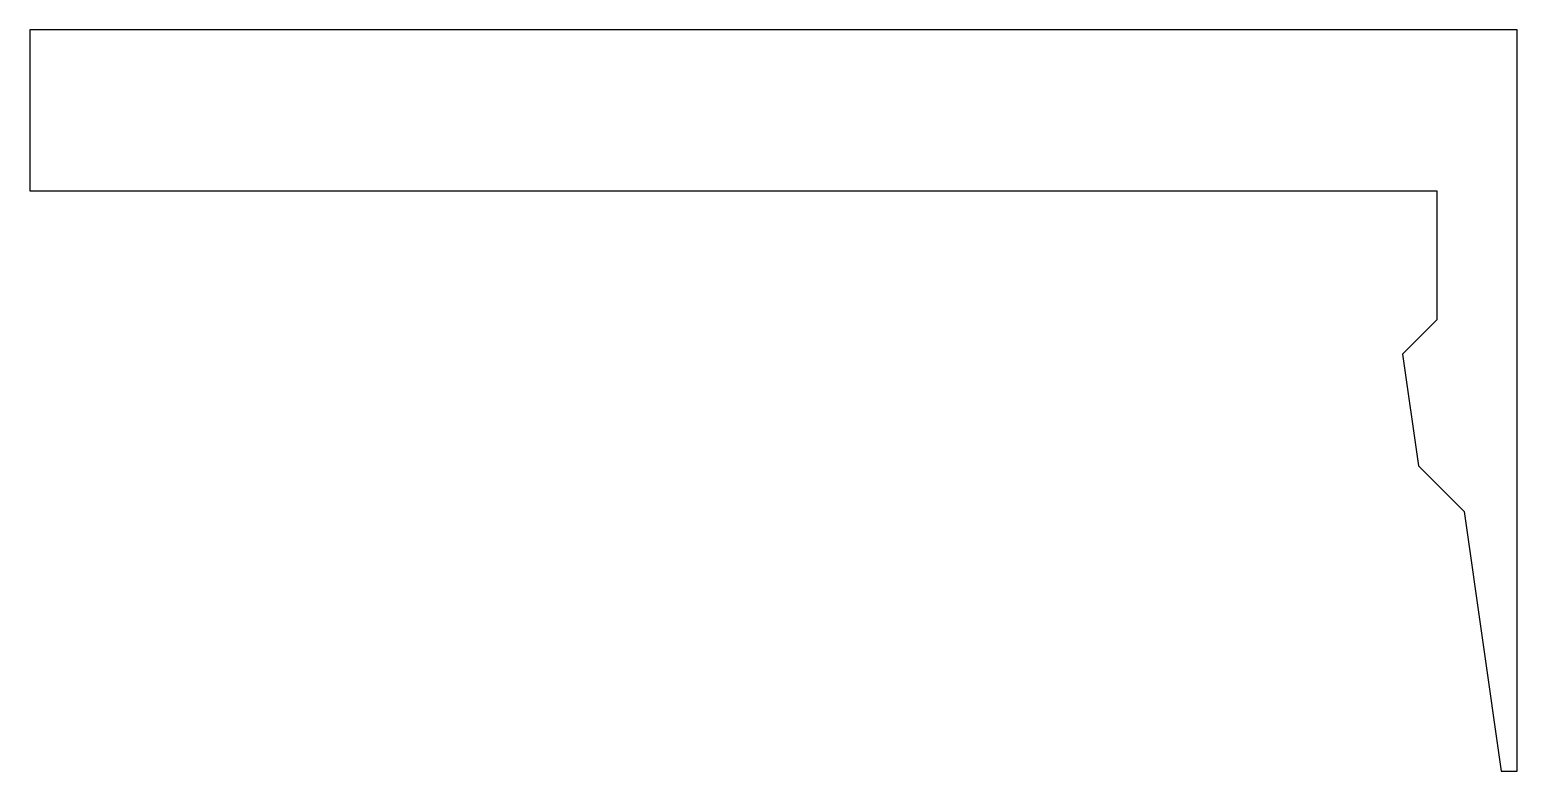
# Model space of a CAD drawing. Extents: x 21020 to 21481, y 33575 to 33805.
import ezdxf

# ---------------------------------------------------------------- set-up
doc = ezdxf.new("R2010")
doc.units = 0
doc.layers.get('0').update_dxf_attribs({"linetype": 'CONTINUOUS'})

msp = doc.modelspace()

# ---------------------------------------------------------------- linework, layer by layer
at = {"linetype": 'CONTINUOUS'}
for p, q in [((21481.07, 33805.01), (21019.53, 33805.01)), ((21019.53, 33805.01), (21019.53, 33755.01)), ((21481.07, 33575.01), (21481.07, 33805.01)), ((21019.53, 33755.01), (21456.07, 33755.01)), ((21456.07, 33755.01), (21456.07, 33715.01)), ((21456.07, 33715.01), (21445.46, 33704.4)), ((21445.46, 33704.4), (21450.41, 33669.75)), ((21450.41, 33669.75), (21464.55, 33655.61)), ((21464.55, 33655.61), (21476.07, 33575.01)), ((21476.07, 33575.01), (21481.07, 33575.01))]:
    msp.add_line(p, q, dxfattribs=at)

doc.saveas('drawing.dxf')
